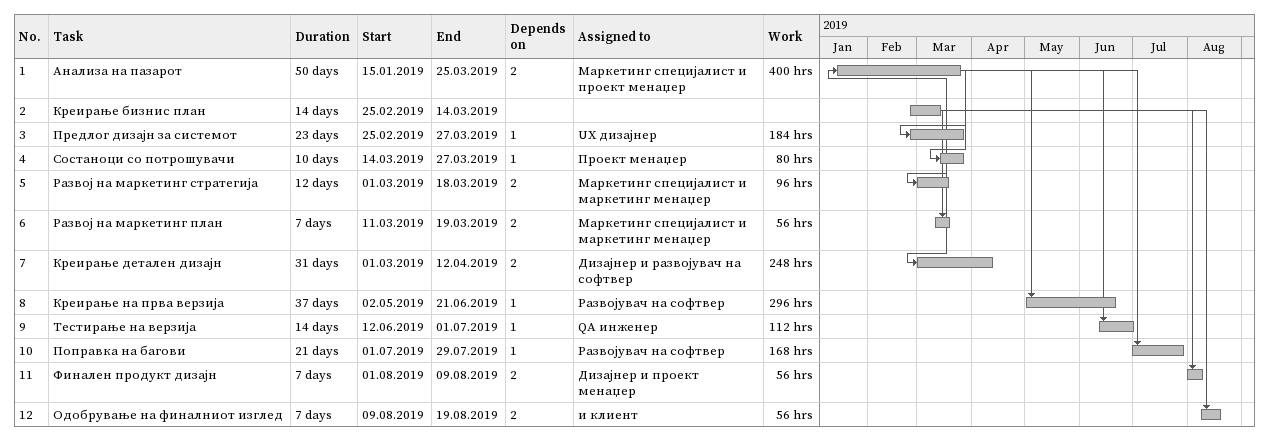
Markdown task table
| ID | Task | Duration | Start | Finish | Predecessors | Resources | Work (h) |
|---|---|---|---|---|---|---|---|
| 1 | Анализа на пазарот | 50d | 2019-01-15 | 2019-03-25 | 2 | Маркетинг специјалист и проект менаџер | 400 |
| 2 | Креирање бизнис план | 14d | 2019-02-25 | 2019-03-14 |  |  |  |
| 3 | Предлог дизајн за системот | 23d | 2019-02-25 | 2019-03-27 | 1 | UX дизајнер | 184 |
| 4 | Состаноци со потрошувачи | 10d | 2019-03-14 | 2019-03-27 | 1 | Проект менаџер | 80 |
| 5 | Развој на маркетинг стратегија | 12d | 2019-03-01 | 2019-03-18 | 2 | Маркетинг специјалист и маркетинг менаџер | 96 |
| 6 | Развој на маркетинг план | 7d | 2019-03-11 | 2019-03-19 | 2 | Маркетинг специјалист и маркетинг менаџер | 56 |
| 7 | Креирање детален дизајн | 31d | 2019-03-01 | 2019-04-12 | 2 | Дизајнер и развојувач на софтвер | 248 |
| 8 | Креирање на прва верзија | 37d | 2019-05-02 | 2019-06-21 | 1 | Развојувач на софтвер | 296 |
| 9 | Тестирање на верзија | 14d | 2019-06-12 | 2019-07-01 | 1 | QA инженер | 112 |
| 10 | Поправка на багови | 21d | 2019-07-01 | 2019-07-29 | 1 | Развојувач на софтвер | 168 |
| 11 | Финален продукт дизајн | 7d | 2019-08-01 | 2019-08-09 | 2 | Дизајнер и проект менаџер | 56 |
| 12 | Одобрување на финалниот изглед | 7d | 2019-08-09 | 2019-08-19 | 2 | и клиент | 56 |
